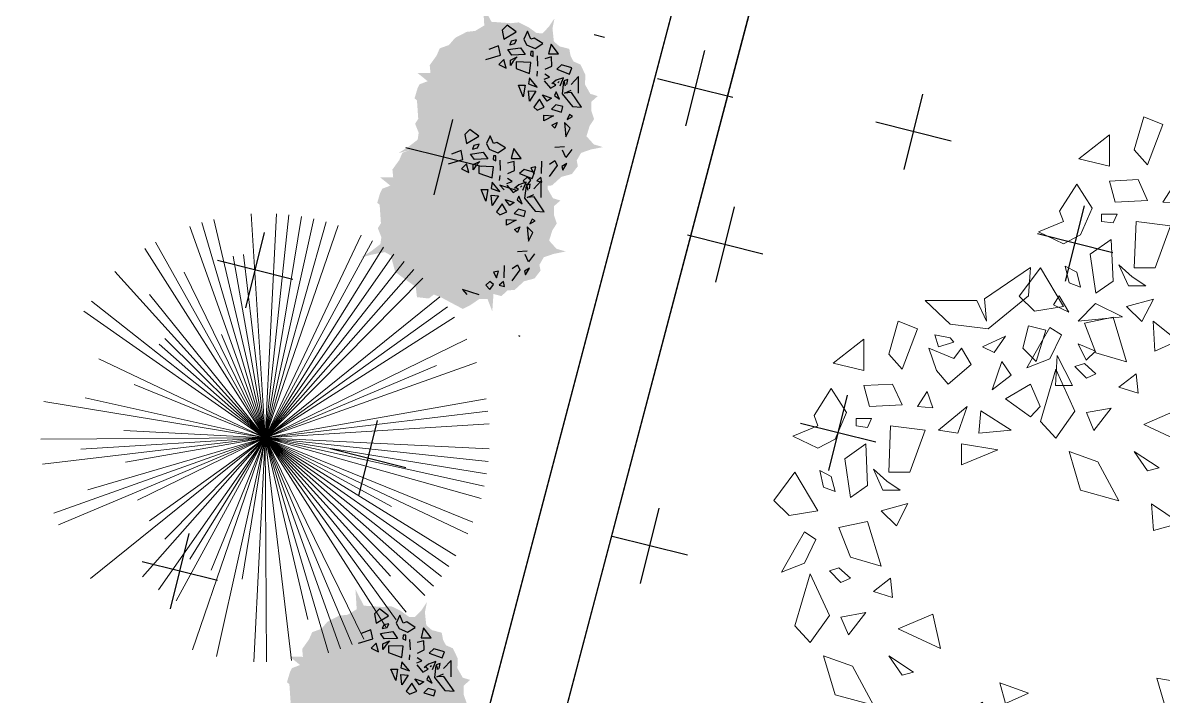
# Model space of a CAD drawing. Header units: millimetres. Extents: x 1933 to 24107, y 1228 to 18074.
# Drawn here: x 4405 to 6737, y 11700 to 13077 of the extents above; entities that cross this region are included whole.
import ezdxf

# ---------------------------------------------------------------- set-up
doc = ezdxf.new("R2010")
doc.units = ezdxf.units.MM
doc.layers.add('marc det', color=74, linetype='Continuous', lineweight=18)

# ---------------------------------------------------------------- blocks, each defined once
blk = doc.blocks.new('tree lis')
at = {"color": 96}
for points in [[(72931.8, 25741), (72955.3, 25680.8), (73018, 25650.7), (73037.5, 25680.8), (73002.3, 25700.9)], [(73119.8, 25761.2), (73080.6, 25721), (73092.4, 25645.7), (73194.2, 25705.9)], [(72790.9, 25705.9), (72747.8, 25665.8), (72818.3, 25615.5), (72928, 25665.8)], [(73288.1, 25710.9), (73256.8, 25645.7), (73280.3, 25600.5), (73350.7, 25570.4), (73413.4, 25610.6), (73342.9, 25655.7), (73315.5, 25645.7)], [(72712.6, 25630.6), (72610.8, 25600.5), (72583.4, 25500.2), (72685.2, 25555.3)], [(72935.8, 25615.5), (72904.5, 25585.4), (72916.2, 25560.4), (72943.6, 25590.5)], [(73198.1, 25640.7), (73155, 25630.6), (73143.3, 25600.5), (73182.4, 25610.6)], [(72767.4, 25565.4), (72826.1, 25520.2), (72814.4, 25585.4)], [(73049.3, 25590.5), (72971, 25560.4), (72947.5, 25480), (73065, 25515.2)], [(73480, 25605.5), (73460.4, 25525.2), (73542.6, 25525.2)], [(73127.6, 25560.4), (73229.4, 25575.4), (73268.5, 25520.2), (73159, 25515.2)], [(73315.5, 25545.3), (73311.6, 25515.2), (73335.1, 25505.1), (73335.1, 25545.3)], [(73421.2, 25525.2), (73366.4, 25510.1), (73370.3, 25424.9), (73425.2, 25449.9)], [(72881, 25500.2), (72865.3, 25449.9), (72916.2, 25455)], [(73147.2, 25429.9), (73147.2, 25475), (73202, 25500.2), (73170.7, 25465)], [(73092.4, 25480), (73053.2, 25439.9), (73112, 25409.8)], [(72712.6, 25460), (72661.7, 25424.9), (72669.6, 25394.8)], [(72783.1, 25434.9), (72732.2, 25324.4), (72822.3, 25344.5)], [(73194.2, 25460), (73194.2, 25404.8), (73303.8, 25364.6), (73315.5, 25455)], [(73503.5, 25460), (73464.3, 25424.9), (73570, 25384.7), (73589.6, 25434.9)], [(72575.6, 25414.8), (72505.1, 25409.8), (72524.7, 25339.5)], [(73366.4, 25384.7), (73362.5, 25344.5), (73405.6, 25359.6)], [(73519.1, 25354.6), (73460.4, 25334.5), (73425.2, 25304.4), (73476, 25244.2), (73519.1, 25269.3), (73491.7, 25289.3)], [(73644.4, 25364.6), (73581.7, 25299.4), (73570, 25199), (73656.1, 25093.6), (73730.5, 25088.6), (73648.3, 25209), (73589.6, 25204), (73644.4, 25229.1)], [(73303.8, 25329.5), (73296, 25279.3), (73366.4, 25254.2)], [(73554.4, 25339.5), (73523, 25329.5), (73534.8, 25289.3), (73546.5, 25299.4)], [(72391.6, 25168.9), (72477.7, 25199), (72489.4, 25264.2), (72442.5, 25269.3)], [(73252.9, 25173.9), (73213.7, 25269.3), (73268.5, 25269.3)], [(72571.7, 25244.2), (72556, 25199), (72591.3, 25214)], [(73296, 25224.1), (73354.7, 25219), (73303.8, 25138.8)], [(73523, 25214), (73507.4, 25183.9), (73550.4, 25153.8)], [(72642.1, 25168.9), (72587.3, 25153.8), (72614.8, 25093.6)], [(73483.9, 25163.9), (73448.7, 25138.8), (73409.5, 25188.9)], [(73386, 25153.8), (73339, 25088.6), (73366.4, 25063.5), (73425.2, 25088.6)], [(72571.7, 25088.6), (72501.2, 25083.5), (72477.7, 25113.6)], [(73519.1, 25108.6), (73483.9, 25073.5), (73566.1, 25048.4), (73577.9, 25093.6)], [(73499.5, 25018.3), (73421.2, 24978.1), (73421.2, 25023.3)], [(73632.7, 25028.4), (73613.1, 24988.2), (73656.1, 25013.3)], [(73530.9, 24963.1), (73511.3, 24917.9), (73487.8, 24943)], [(73589.6, 24963.1), (73601.3, 24847.7), (73636.6, 24917.9)], [(72466, 24907.9), (72430.7, 24872.7), (72442.5, 24807.5), (72473.8, 24862.7)], [(72567.8, 24732.2), (72653.9, 24757.3), (72642.1, 24687)], [(73589.6, 24767.3), (73538.7, 24702.1), (73511.3, 24762.3)], [(73401.7, 24546.5), (73405.6, 24646.9), (73448.7, 24677), (73468.2, 24636.8)], [(73515.2, 24596.7), (73546.5, 24651.9), (73507.4, 24626.8)], [(73354.7, 24601.7), (73315.5, 24591.6), (73339, 24546.5)], [(72912.3, 24531.4), (72974.9, 24571.6), (72990.6, 24511.4)], [(72767.4, 24551.5), (72790.9, 24516.4), (72700.8, 24496.3)], [(73284.2, 24516.4), (73252.9, 24486.2), (73284.2, 24451.1), (73315.5, 24491.3)], [(73397.7, 24516.4), (73362.5, 24486.2), (73405.6, 24476.2)], [(72900.5, 24481.3), (72873.1, 24471.2), (72943.6, 24446.1)], [(73061, 24451.1), (73096.3, 24410.9), (73198.1, 24406)]]:
    blk.add_lwpolyline(points, close=True, dxfattribs=at)

msp = doc.modelspace()

# ---------------------------------------------------------------- hatches: boundary and pattern name
h = msp.add_hatch()
h.set_pattern_fill('CROSS', color=92, scale=50, angle=75.9543, style=0)
h.set_pattern_definition([(75.9543, (117758.94, -400964.55), (-230.95161, 385.06344), [158.75, -476.25]), (165.9543, (117855.2, -400906.8), (-385.06344, -230.95161), [158.75, -476.25])])
h.paths.add_polyline_path([(6337.3, 18073.6), (3983.1, 10004.2), (4310.6, 9915.5, 0.425509), (4781.4, 10237.2), (5123.8, 11376.4), (6728.2, 17069.7, 0.355067)])
at = {"layer": 'marc det'}
for points in [[(5233.8, 12815), (5242.7, 12781.7), (5256.7, 12770.8), (5284.9, 12750.8), (5287.4, 12729.7), (5311.7, 12726.9), (5321.9, 12735), (5337.4, 12728.9), (5381.1, 12705.5), (5396.2, 12713.1), (5415.1, 12725.9), (5431.6, 12726.1), (5441.4, 12700.7), (5443.9, 12736.1), (5460.2, 12731.7), (5472.2, 12743.2), (5487.3, 12744.7), (5506.4, 12762.1), (5527.8, 12767.9), (5540.1, 12784), (5537.8, 12795.7), (5546.6, 12811.1), (5566.6, 12818.1), (5591.7, 12823), (5572.9, 12828.4), (5557.7, 12845.2), (5564.2, 12866.3), (5573.3, 12880.3), (5567.6, 12897.4), (5567.6, 12915.6), (5580.7, 12927.3), (5565.5, 12932), (5554.7, 12951.1), (5555.5, 12971), (5545.4, 12991.9), (5531.2, 12998.2), (5525.4, 13009.2), (5522.5, 13023.9), (5502.5, 13029.1), (5491.1, 13039), (5488.2, 13065.8), (5492.4, 13086.4), (5480.5, 13068.8), (5467.6, 13055.7), (5455.6, 13056.3), (5439.1, 13068.3), (5419.3, 13078.1), (5403.1, 13076.4), (5363.3, 13079.3), (5346.2, 13112.4), (5348.8, 13071.8), (5330.2, 13060.6), (5312.8, 13058.7), (5289.1, 13046.4), (5276.6, 13031.8), (5257.7, 13025), (5251.2, 13010), (5237.2, 12990.6), (5238.8, 12974.5), (5211.8, 12974.9), (5233, 12957.8), (5216.5, 12951.5), (5212.2, 12943), (5206.2, 12922.7), (5211.1, 12918.5), (5213.7, 12881), (5207.4, 12870.6), (5214.6, 12852.3), (5212.6, 12838.2), (5194.1, 12823.9), (5173, 12810.6), (5193.3, 12816.1), (5221.8, 12821.7)], [(5157.5, 12601.4), (5166.4, 12568.2), (5180.4, 12557.3), (5208.6, 12537.2), (5211.1, 12516.1), (5235.3, 12513.3), (5245.6, 12521.4), (5261, 12515.3), (5304.8, 12492), (5319.9, 12499.5), (5338.7, 12512.4), (5355.3, 12512.6), (5365.1, 12487.1), (5367.6, 12522.6), (5383.9, 12518.2), (5395.8, 12529.7), (5411, 12531.1), (5430.1, 12548.6), (5451.5, 12554.3), (5463.8, 12570.4), (5461.5, 12582.1), (5470.3, 12597.6), (5490.3, 12604.5), (5515.4, 12609.5), (5496.5, 12614.9), (5481.4, 12631.7), (5487.9, 12652.7), (5497, 12666.7), (5491.3, 12683.8), (5491.2, 12702.1), (5504.4, 12713.8), (5489.2, 12718.4), (5478.3, 12737.5), (5479.2, 12757.5), (5469.1, 12778.3), (5454.8, 12784.6), (5449.1, 12795.7), (5446.2, 12810.3), (5426.2, 12815.5), (5414.8, 12825.4), (5411.9, 12852.2), (5416.1, 12872.8), (5404.2, 12855.3), (5391.3, 12842.1), (5379.3, 12842.8), (5362.7, 12854.7), (5343, 12864.5), (5326.7, 12862.9), (5287, 12865.7), (5269.8, 12898.8), (5272.5, 12858.3), (5253.9, 12847), (5236.5, 12845.1), (5212.8, 12832.8), (5200.3, 12818.2), (5181.4, 12811.5), (5174.9, 12796.5), (5160.9, 12777), (5162.5, 12760.9), (5135.5, 12761.4), (5156.7, 12744.2), (5140.1, 12737.9), (5135.9, 12729.5), (5129.9, 12709.2), (5134.8, 12704.9), (5137.4, 12667.4), (5131.1, 12657.1), (5138.3, 12638.7), (5136.3, 12624.6), (5117.8, 12610.3), (5096.7, 12597.1), (5116.9, 12602.6), (5145.5, 12608.2)], [(4972.9, 11620.9), (4981.8, 11587.6), (4995.9, 11576.7), (5024, 11556.7), (5026.5, 11535.6), (5050.8, 11532.8), (5061, 11540.9), (5076.5, 11534.8), (5120.2, 11511.4), (5135.3, 11519), (5154.2, 11531.8), (5170.7, 11532), (5180.5, 11506.6), (5183, 11542), (5199.3, 11537.6), (5211.3, 11549.1), (5226.4, 11550.6), (5245.5, 11568), (5266.9, 11573.8), (5279.2, 11589.9), (5276.9, 11601.6), (5285.7, 11617), (5305.7, 11624), (5330.8, 11628.9), (5312, 11634.3), (5296.8, 11651.1), (5303.3, 11672.2), (5312.5, 11686.1), (5306.7, 11703.3), (5306.7, 11721.5), (5319.8, 11733.2), (5304.7, 11737.8), (5293.8, 11757), (5294.6, 11776.9), (5284.6, 11797.8), (5270.3, 11804.1), (5264.5, 11815.1), (5261.7, 11829.8), (5241.7, 11835), (5230.2, 11844.9), (5227.3, 11871.7), (5231.6, 11892.3), (5219.6, 11874.7), (5206.8, 11861.6), (5194.8, 11862.2), (5178.2, 11874.2), (5158.4, 11884), (5142.2, 11882.3), (5102.5, 11885.1), (5085.3, 11918.3), (5087.9, 11877.7), (5069.4, 11866.5), (5051.9, 11864.6), (5028.2, 11852.3), (5015.7, 11837.7), (4996.9, 11830.9), (4990.3, 11815.9), (4976.4, 11796.5), (4977.9, 11780.4), (4951, 11780.8), (4972.1, 11763.7), (4955.6, 11757.4), (4951.3, 11748.9), (4945.3, 11728.6), (4950.2, 11724.4), (4952.8, 11686.9), (4946.6, 11676.5), (4953.7, 11658.2), (4951.8, 11644.1), (4933.2, 11629.8), (4912.1, 11616.5), (4932.4, 11622), (4960.9, 11627.6)]]:
    msp.add_hatch(color=102, dxfattribs=at).paths.add_polyline_path(points)

# ---------------------------------------------------------------- linework, layer by layer
for p, q in [((6994.3, 17890.7), (3041.8, 2880.8)), ((7146.7, 17867.5), (3194.3, 2857.7))]:
    msp.add_line(p, q)
at = {"color": 96}
for p, q in [((5395.3, 13072.4), (5385.5, 13062.4)), ((5385.5, 13062.4), (5388.4, 13043.6)), ((5413.8, 13058.6), (5395.3, 13072.4)), ((5437.3, 13059.9), (5429.5, 13043.6)), ((5444.1, 13043.6), (5437.3, 13059.9)), ((5388.4, 13043.6), (5413.8, 13058.6)), ((5404, 13039.8), (5401.1, 13032.3)), ((5414.8, 13042.4), (5404, 13039.8)), ((5410.9, 13034.8), (5414.8, 13042.4)), ((5429.5, 13043.6), (5435.3, 13032.3)), ((5451, 13046.1), (5444.1, 13043.6)), ((5468.6, 13034.8), (5451, 13046.1)), ((5377.7, 13029.8), (5358.1, 13022.3)), ((5381.6, 13011), (5377.7, 13029.8)), ((5397.2, 13022.3), (5422.6, 13026.1)), ((5405, 13011), (5397.2, 13022.3)), ((5401.1, 13032.3), (5410.9, 13034.8)), ((5432.4, 13012.3), (5405, 13011)), ((5422.6, 13026.1), (5432.4, 13012.3)), ((5435.3, 13032.3), (5452.9, 13024.8)), ((5444.1, 13018.5), (5443.2, 13011)), ((5449, 13018.5), (5444.1, 13018.5)), ((5449, 13008.5), (5449, 13018.5)), ((5452.9, 13024.8), (5468.6, 13034.8)), ((5485.2, 13033.6), (5480.3, 13013.5)), ((5480.3, 13013.5), (5500.8, 13013.5)), ((5500.8, 13013.5), (5485.2, 13033.6)), ((5352.2, 13002.2), (5381.6, 13011)), ((5388.4, 13002.2), (5378.6, 12992.2)), ((5378.6, 12992.2), (5393.3, 12984.7)), ((5393.3, 12984.7), (5388.4, 13002.2)), ((5402.1, 13001), (5415.8, 13007.3)), ((5402.1, 12989.7), (5402.1, 13001)), ((5408, 12998.5), (5402.1, 12989.7)), ((5415.8, 13007.3), (5408, 12998.5)), ((5413.8, 12997.2), (5413.8, 12983.5)), ((5444.1, 12996), (5413.8, 12997.2)), ((5441.2, 12973.4), (5444.1, 12996)), ((5443.2, 13011), (5449, 13008.5)), ((5456.8, 13009.8), (5457.8, 12988.5)), ((5486, 13007.3), (5472.3, 13003.6)), ((5487, 12988.5), (5486, 13007.3)), ((5506.6, 12991), (5496.8, 12982.3)), ((5528.1, 12984.8), (5506.6, 12991)), ((5413.8, 12983.5), (5441.2, 12973.4)), ((5456.8, 12978.4), (5455.9, 12968.4)), ((5471.4, 12962.2), (5482.1, 12966)), ((5482.1, 12966), (5472.3, 12972.2)), ((5473.3, 12982.3), (5487, 12988.5)), ((5496.8, 12982.3), (5523.2, 12972.2)), ((5523.2, 12972.2), (5528.1, 12984.8)), ((5541.7, 12967.2), (5526.1, 12950.9)), ((5541.7, 12933.4), (5541.7, 12967.2)), ((5428.5, 12925.8), (5418.7, 12949.6)), ((5418.7, 12949.6), (5432.4, 12949.6)), ((5432.4, 12949.6), (5428.5, 12925.8)), ((5441.2, 12964.7), (5439.2, 12952.1)), ((5439.2, 12952.1), (5456.8, 12945.9)), ((5456.8, 12945.9), (5441.2, 12964.7)), ((5471.5, 12958.4), (5484.2, 12943.3)), ((5484.2, 12943.3), (5495, 12949.6)), ((5495.8, 12959.7), (5487, 12952.2)), ((5495, 12949.6), (5488.1, 12954.6)), ((5510.5, 12964.7), (5495.8, 12959.7)), ((5498.9, 12954.6), (5501.8, 12957.1)), ((5503.6, 12948.4), (5510.5, 12964.7)), ((5510.6, 12957.1), (5507.7, 12932.1)), ((5519.3, 12961), (5511.4, 12958.5)), ((5511.4, 12958.5), (5514.4, 12948.4)), ((5517.3, 12950.9), (5519.3, 12961)), ((5439.2, 12938.3), (5453.9, 12937.1)), ((5441.2, 12917), (5439.2, 12938.3)), ((5453.9, 12937.1), (5441.2, 12917)), ((5461.7, 12920.8), (5450, 12904.5)), ((5471.5, 12904.5), (5461.7, 12920.8)), ((5477.4, 12917), (5467.6, 12929.6)), ((5467.6, 12929.6), (5486.2, 12923.3)), ((5486.2, 12923.3), (5477.4, 12917)), ((5495.9, 12935.8), (5492, 12928.3)), ((5492, 12928.3), (5502.8, 12920.8)), ((5502.8, 12920.8), (5495.9, 12935.8)), ((5507.7, 12932.1), (5529.2, 12905.7)), ((5512.6, 12933.3), (5526.2, 12939.6)), ((5527.2, 12934.6), (5512.6, 12933.3)), ((5547.7, 12904.5), (5527.2, 12934.6)), ((5450, 12904.5), (5456.8, 12898.2)), ((5456.8, 12898.2), (5471.5, 12904.5)), ((5495, 12909.5), (5486.2, 12900.7)), ((5486.2, 12900.7), (5506.7, 12894.5)), ((5509.6, 12905.7), (5495, 12909.5)), ((5506.7, 12894.5), (5509.6, 12905.7)), ((5529.2, 12905.7), (5547.7, 12904.5)), ((5470.5, 12876.9), (5470.5, 12888.2)), ((5470.5, 12888.2), (5490.1, 12886.9)), ((5490.1, 12886.9), (5470.5, 12876.9)), ((5487.1, 12868.2), (5497.9, 12873.2)), ((5497.9, 12873.2), (5493, 12861.9)), ((5512.6, 12873.2), (5515.5, 12844.3)), ((5524.3, 12861.9), (5512.6, 12873.2)), ((5523.3, 12889.5), (5518.4, 12879.4)), ((5518.4, 12879.4), (5529.2, 12885.7)), ((5529.2, 12885.7), (5523.3, 12889.5)), ((5318.9, 12858.9), (5309.2, 12848.8)), ((5337.5, 12845.1), (5318.9, 12858.9)), ((5493, 12861.9), (5487.1, 12868.2)), ((5515.5, 12844.3), (5524.3, 12861.9)), ((5309.2, 12848.8), (5312.1, 12830.1)), ((5312.1, 12830.1), (5337.5, 12845.1)), ((5327.7, 12826.3), (5324.8, 12818.8)), ((5338.5, 12828.8), (5327.7, 12826.3)), ((5334.6, 12821.3), (5338.5, 12828.8)), ((5361, 12846.3), (5353.1, 12830.1)), ((5353.1, 12830.1), (5359, 12818.8)), ((5367.8, 12830.1), (5361, 12846.3)), ((5374.6, 12832.6), (5367.8, 12830.1)), ((5392.2, 12821.3), (5374.6, 12832.6)), ((5301.3, 12816.3), (5281.8, 12808.7)), ((5305.2, 12797.5), (5301.3, 12816.3)), ((5320.9, 12808.7), (5346.3, 12812.5)), ((5328.7, 12797.5), (5320.9, 12808.7)), ((5324.8, 12818.8), (5334.6, 12821.3)), ((5346.3, 12812.5), (5356.1, 12798.7)), ((5359, 12818.8), (5376.6, 12811.3)), ((5367.8, 12805), (5366.8, 12797.5)), ((5372.7, 12805), (5367.8, 12805)), ((5372.7, 12795), (5372.7, 12805)), ((5376.6, 12811.3), (5392.2, 12821.3)), ((5408.9, 12820), (5404, 12800)), ((5424.5, 12800), (5408.9, 12820)), ((5493, 12823), (5512.6, 12824.3)), ((5515.4, 12801.8), (5508.5, 12816.8)), ((5528.1, 12818.1), (5515.4, 12801.8)), ((5275.9, 12788.7), (5305.2, 12797.5)), ((5312.1, 12788.7), (5302.3, 12778.7)), ((5317, 12771.1), (5312.1, 12788.7)), ((5325.8, 12787.4), (5339.5, 12793.7)), ((5325.8, 12776.2), (5325.8, 12787.4)), ((5331.6, 12784.9), (5325.8, 12776.2)), ((5356.1, 12798.7), (5328.7, 12797.5)), ((5339.5, 12793.7), (5331.6, 12784.9)), ((5337.5, 12783.7), (5337.5, 12769.9)), ((5367.8, 12782.4), (5337.5, 12783.7)), ((5364.9, 12759.9), (5367.8, 12782.4)), ((5366.8, 12797.5), (5372.7, 12795)), ((5380.5, 12796.2), (5381.5, 12774.9)), ((5409.7, 12793.8), (5396, 12790)), ((5404, 12800), (5424.5, 12800)), ((5410.7, 12775), (5409.7, 12793.8)), ((5453.9, 12782.9), (5444.1, 12780.4)), ((5444.1, 12780.4), (5450, 12769.2)), ((5450, 12769.2), (5453.9, 12782.9)), ((5465.6, 12769.2), (5466.6, 12794.2)), ((5497.8, 12785.5), (5481.1, 12763)), ((5482.1, 12788), (5492.9, 12795.5)), ((5492.9, 12795.5), (5497.8, 12785.5)), ((5517.3, 12789.3), (5507.5, 12783)), ((5507.5, 12783), (5509.5, 12775.5)), ((5509.5, 12775.5), (5517.3, 12789.3)), ((5302.3, 12778.7), (5317, 12771.1)), ((5337.5, 12769.9), (5364.9, 12759.9)), ((5380.5, 12764.9), (5379.5, 12754.8)), ((5405.8, 12752.4), (5396, 12758.7)), ((5397, 12768.7), (5410.7, 12775)), ((5430.2, 12777.5), (5420.5, 12768.7)), ((5420.5, 12768.7), (5446.8, 12758.7)), ((5436.3, 12761.6), (5428.5, 12754.1)), ((5451.7, 12771.2), (5430.2, 12777.5)), ((5444.1, 12755.4), (5436.3, 12761.6)), ((5446.8, 12758.7), (5451.7, 12771.2)), ((5464.6, 12761.6), (5455.9, 12754.1)), ((5466.6, 12751.6), (5464.6, 12761.6)), ((5352.2, 12712.2), (5342.4, 12736.1)), ((5342.4, 12736.1), (5356.1, 12736.1)), ((5356.1, 12736.1), (5352.2, 12712.2)), ((5364.9, 12751.1), (5362.9, 12738.6)), ((5362.9, 12738.6), (5380.5, 12732.3)), ((5380.5, 12732.3), (5364.9, 12751.1)), ((5380.6, 12745.3), (5389.4, 12735.3)), ((5414.8, 12734.1), (5380.6, 12745.3)), ((5395, 12748.6), (5405.8, 12752.4)), ((5395.2, 12744.8), (5407.9, 12729.8)), ((5407.9, 12729.8), (5418.6, 12736.1)), ((5419.5, 12746.1), (5410.7, 12738.6)), ((5418.6, 12736.1), (5411.8, 12741.1)), ((5434.1, 12751.2), (5419.5, 12746.1)), ((5422.5, 12741.1), (5425.5, 12743.6)), ((5427.3, 12734.9), (5434.1, 12751.2)), ((5428.5, 12754.1), (5436.3, 12745.3)), ((5434.3, 12743.6), (5431.3, 12718.5)), ((5442.9, 12747.4), (5435.1, 12744.9)), ((5435.1, 12744.9), (5438, 12734.9)), ((5436.3, 12745.3), (5444.1, 12755.4)), ((5441, 12737.4), (5442.9, 12747.4)), ((5465.4, 12753.7), (5449.8, 12737.4)), ((5455.9, 12754.1), (5466.6, 12751.6)), ((5465.4, 12719.8), (5465.4, 12753.7)), ((5362.9, 12724.8), (5377.6, 12723.5)), ((5364.9, 12703.5), (5362.9, 12724.8)), ((5377.6, 12723.5), (5364.9, 12703.5)), ((5401, 12703.5), (5391.3, 12716)), ((5391.3, 12716), (5409.8, 12709.7)), ((5409.8, 12709.7), (5401, 12703.5)), ((5419.6, 12722.3), (5415.7, 12714.8)), ((5415.7, 12714.8), (5426.4, 12707.2)), ((5426.4, 12707.2), (5419.6, 12722.3)), ((5431.3, 12718.5), (5452.8, 12692.2)), ((5436.2, 12719.8), (5449.9, 12726)), ((5450.9, 12721), (5436.2, 12719.8)), ((5471.4, 12690.9), (5450.9, 12721)), ((5385.4, 12707.2), (5373.7, 12690.9)), ((5373.7, 12690.9), (5380.5, 12684.7)), ((5380.5, 12684.7), (5395.2, 12690.9)), ((5395.2, 12690.9), (5385.4, 12707.2)), ((5418.6, 12696), (5409.8, 12687.2)), ((5409.8, 12687.2), (5430.4, 12680.9)), ((5433.3, 12692.2), (5418.6, 12696)), ((5430.4, 12680.9), (5433.3, 12692.2)), ((5452.8, 12692.2), (5471.4, 12690.9)), ((5394.2, 12663.4), (5394.2, 12674.6)), ((5394.2, 12674.6), (5413.7, 12673.4)), ((5413.7, 12673.4), (5394.2, 12663.4)), ((5447, 12675.9), (5442.1, 12665.9)), ((5442.1, 12665.9), (5452.8, 12672.1)), ((5452.8, 12672.1), (5447, 12675.9)), ((5410.8, 12654.6), (5421.6, 12659.6)), ((5416.7, 12648.3), (5410.8, 12654.6)), ((5421.6, 12659.6), (5416.7, 12648.3)), ((5436.2, 12659.6), (5439.2, 12630.8)), ((5448, 12648.3), (5436.2, 12659.6)), ((5439.2, 12630.8), (5448, 12648.3)), ((5416.7, 12609.5), (5436.2, 12610.7)), ((5439, 12588.2), (5432.2, 12603.3)), ((5451.7, 12604.5), (5439, 12588.2)), ((5377.6, 12569.4), (5367.8, 12566.9)), ((5373.7, 12555.6), (5377.6, 12569.4)), ((5389.3, 12555.6), (5390.3, 12580.7)), ((5421.4, 12571.9), (5404.8, 12549.4)), ((5405.8, 12574.5), (5416.5, 12582)), ((5416.5, 12582), (5421.4, 12571.9)), ((5441, 12575.7), (5431.2, 12569.4)), ((5431.2, 12569.4), (5433.2, 12561.9)), ((5433.2, 12561.9), (5441, 12575.7)), ((5360, 12548.1), (5352.2, 12540.5)), ((5367.8, 12541.8), (5360, 12548.1)), ((5367.8, 12566.9), (5373.7, 12555.6)), ((5388.3, 12548.1), (5379.5, 12540.5)), ((5390.3, 12538), (5388.3, 12548.1)), ((5304.3, 12531.8), (5313.1, 12521.7)), ((5338.5, 12520.5), (5304.3, 12531.8)), ((5352.2, 12540.5), (5360, 12531.8)), ((5360, 12531.8), (5367.8, 12541.8)), ((5379.5, 12540.5), (5390.3, 12538)), ((5134.4, 11878.3), (5124.6, 11868.3)), ((5152.9, 11864.5), (5134.4, 11878.3)), ((5124.6, 11868.3), (5127.5, 11849.5)), ((5127.5, 11849.5), (5152.9, 11864.5)), ((5153.9, 11848.2), (5143.2, 11845.7)), ((5150, 11840.7), (5153.9, 11848.2)), ((5176.4, 11865.8), (5168.6, 11849.5)), ((5168.6, 11849.5), (5174.4, 11838.2)), ((5183.2, 11849.5), (5176.4, 11865.8)), ((5190.1, 11852), (5183.2, 11849.5)), ((5207.7, 11840.7), (5190.1, 11852)), ((5116.8, 11835.7), (5097.2, 11828.2)), ((5120.7, 11816.9), (5116.8, 11835.7)), ((5136.3, 11828.2), (5161.7, 11831.9)), ((5144.1, 11816.9), (5136.3, 11828.2)), ((5143.2, 11845.7), (5140.2, 11838.2)), ((5140.2, 11838.2), (5150, 11840.7)), ((5161.7, 11831.9), (5171.5, 11818.2)), ((5174.4, 11838.2), (5192, 11830.7)), ((5183.2, 11824.4), (5182.3, 11816.9)), ((5188.1, 11824.4), (5183.2, 11824.4)), ((5188.1, 11814.4), (5188.1, 11824.4)), ((5192, 11830.7), (5207.7, 11840.7)), ((5224.3, 11839.5), (5219.4, 11819.4)), ((5239.9, 11819.4), (5224.3, 11839.5)), ((5091.3, 11808.1), (5120.7, 11816.9)), ((5127.5, 11808.1), (5117.7, 11798.1)), ((5132.4, 11790.6), (5127.5, 11808.1)), ((5141.2, 11806.9), (5154.9, 11813.2)), ((5141.2, 11795.6), (5141.2, 11806.9)), ((5147.1, 11804.4), (5141.2, 11795.6)), ((5171.5, 11818.2), (5144.1, 11816.9)), ((5154.9, 11813.2), (5147.1, 11804.4)), ((5152.9, 11803.1), (5152.9, 11789.3)), ((5183.2, 11801.9), (5152.9, 11803.1)), ((5180.3, 11779.3), (5183.2, 11801.9)), ((5182.3, 11816.9), (5188.1, 11814.4)), ((5195.9, 11815.7), (5196.9, 11794.4)), ((5225.1, 11813.2), (5211.4, 11809.5)), ((5219.4, 11819.4), (5239.9, 11819.4)), ((5226.1, 11794.4), (5225.1, 11813.2)), ((5117.7, 11798.1), (5132.4, 11790.6)), ((5152.9, 11789.3), (5180.3, 11779.3)), ((5195.9, 11784.3), (5195, 11774.3)), ((5221.2, 11771.9), (5211.4, 11778.1)), ((5212.4, 11788.2), (5226.1, 11794.4)), ((5245.7, 11796.9), (5235.9, 11788.2)), ((5235.9, 11788.2), (5262.3, 11778.1)), ((5267.2, 11790.7), (5245.7, 11796.9)), ((5262.3, 11778.1), (5267.2, 11790.7)), ((5167.6, 11731.7), (5157.8, 11755.5)), ((5157.8, 11755.5), (5171.5, 11755.5)), ((5171.5, 11755.5), (5167.6, 11731.7)), ((5180.3, 11770.5), (5178.4, 11758)), ((5178.4, 11758), (5195.9, 11751.7)), ((5195.9, 11751.7), (5180.3, 11770.5)), ((5210.5, 11768.1), (5221.2, 11771.9)), ((5210.6, 11764.3), (5223.3, 11749.2)), ((5223.3, 11749.2), (5234.1, 11755.5)), ((5234.9, 11765.6), (5226.1, 11758.1)), ((5234.1, 11755.5), (5227.2, 11760.5)), ((5249.6, 11770.6), (5234.9, 11765.6)), ((5238, 11760.5), (5240.9, 11763)), ((5242.7, 11754.3), (5249.6, 11770.6)), ((5249.7, 11763), (5246.8, 11738)), ((5258.4, 11766.9), (5250.6, 11764.3)), ((5250.6, 11764.3), (5253.5, 11754.3)), ((5256.4, 11756.8), (5258.4, 11766.9)), ((5280.9, 11773.1), (5265.2, 11756.8)), ((5280.9, 11739.3), (5280.9, 11773.1)), ((5178.4, 11744.2), (5193, 11743)), ((5180.3, 11722.9), (5178.4, 11744.2)), ((5193, 11743), (5180.3, 11722.9)), ((5216.5, 11722.9), (5206.7, 11735.4)), ((5206.7, 11735.4), (5225.3, 11729.2)), ((5235, 11741.7), (5231.1, 11734.2)), ((5231.1, 11734.2), (5241.9, 11726.7)), ((5241.9, 11726.7), (5235, 11741.7)), ((5246.8, 11738), (5268.3, 11711.6)), ((5251.7, 11739.2), (5265.4, 11745.5)), ((5266.3, 11740.5), (5251.7, 11739.2)), ((5286.9, 11710.4), (5266.3, 11740.5)), ((5200.8, 11726.7), (5189.1, 11710.4)), ((5189.1, 11710.4), (5195.9, 11704.1)), ((5195.9, 11704.1), (5210.6, 11710.4)), ((5210.6, 11710.4), (5200.8, 11726.7)), ((5225.3, 11729.2), (5216.5, 11722.9)), ((5234.1, 11715.4), (5225.3, 11706.6)), ((5225.3, 11706.6), (5245.8, 11700.4)), ((5248.7, 11711.6), (5234.1, 11715.4)), ((5245.8, 11700.4), (5248.7, 11711.6)), ((5268.3, 11711.6), (5286.9, 11710.4))]:
    msp.add_line(p, q, dxfattribs=at)
at = {"color": 92}
for p, q in [((5761, 12866.5), (5799.5, 13020.5)), ((5857.2, 12924.2), (5703.2, 12962.8)), ((6207.2, 12777.5), (6245.7, 12931.5)), ((6303.4, 12835.2), (6149.4, 12873.7)), ((5822.1, 12546.5), (5860.6, 12700.5)), ((6537.5, 12549), (6576.1, 12703.1)), ((5918.4, 12604.2), (5764.4, 12642.8)), ((6633.8, 12606.8), (6479.8, 12645.3)), ((6053.1, 12161.4), (6091.6, 12315.4)), ((6149.3, 12219.2), (5995.3, 12257.7)), ((5668, 11930.5), (5706.5, 12084.5)), ((5764.3, 11988.2), (5610.3, 12026.8))]:
    msp.add_line(p, q, dxfattribs=at)
msp.add_lwpolyline([(7146.7, 17867.5), (6994.3, 17890.7), (3041.8, 2880.8), (3194.3, 2857.7)], close=True)
at = {"layer": 'marc det', "color": 62}
for p, q in [((4900.8, 12228.6), (4872.3, 12686.4)), ((4900.8, 12228.6), (4923.7, 12686.7)), ((4900.8, 12228.6), (4771.1, 12668.6)), ((4900.8, 12228.6), (4796, 12675.2)), ((4900.8, 12228.6), (4949.4, 12684.7)), ((4900.8, 12228.6), (4974.9, 12681.3)), ((4900.8, 12228.6), (5000.2, 12676.4)), ((4900.8, 12228.6), (5025.1, 12670.1)), ((4900.8, 12228.6), (5049.7, 12662.5)), ((4900.8, 12228.6), (4746.7, 12660.7)), ((4900.8, 12228.6), (5097.3, 12643.1)), ((4900.8, 12228.6), (4676.5, 12628.7)), ((4900.8, 12228.6), (5120.2, 12631.4)), ((4900.8, 12228.6), (5142.5, 12618.5)), ((4900.8, 12228.6), (4654.4, 12615.5)), ((4900.8, 12228.6), (4835.4, 12599.8)), ((4900.8, 12228.6), (4856.3, 12603)), ((5164, 12604.3), (4900.8, 12228.6)), ((4900.8, 12228.6), (5184.6, 12588.9)), ((4900.8, 12228.6), (5204.4, 12572.5)), ((4900.8, 12228.6), (4593.1, 12568.8)), ((4900.8, 12228.6), (4735.3, 12567)), ((4900.8, 12228.6), (5223.2, 12554.9)), ((4905.7, 12224.2), (4545.4, 12508.1)), ((4900.8, 12228.6), (4664.2, 12521.6)), ((4900.8, 12228.6), (5257.7, 12516.7)), ((4905.7, 12224.2), (4530, 12487.4)), ((4530, 12487.4), (4905.7, 12224.2)), ((4900.8, 12228.6), (5273.3, 12496.3)), ((4900.8, 12228.6), (5287.7, 12475)), ((4900.8, 12228.6), (4695.3, 12431.6)), ((4900.8, 12228.6), (4811.7, 12440)), ((4900.8, 12228.6), (5312.8, 12430.1)), ((4900.8, 12228.6), (4684.2, 12419.8)), ((4900.8, 12228.6), (4560.4, 12390)), ((4900.8, 12228.6), (5332.8, 12382.7)), ((4900.8, 12228.6), (5251, 12376.1)), ((4900.8, 12228.6), (4633, 12337.6)), ((4900.8, 12228.6), (4448.1, 12302.7)), ((4900.8, 12228.6), (4532.7, 12310.3)), ((4900.8, 12228.6), (5352.5, 12308.1)), ((4900.8, 12228.6), (5356.3, 12282.7)), ((4900.8, 12228.6), (4611.5, 12243.1)), ((4900.8, 12228.6), (5358.6, 12257.1)), ((4900.8, 12228.6), (4442, 12225.9)), ((4900.8, 12228.6), (4445.2, 12174.5)), ((4900.8, 12228.6), (4468.7, 12074.5)), ((4900.8, 12228.6), (4478, 12050.5)), ((4900.8, 12228.6), (4524, 12205.2)), ((4900.8, 12228.6), (4538.1, 12121.8)), ((4900.8, 12228.6), (4543.8, 11940.5)), ((4900.8, 12228.6), (4615.1, 12178.3)), ((4900.8, 12228.6), (4639.6, 12100.9)), ((4900.8, 12228.6), (4649.6, 11944.1)), ((4900.8, 12228.6), (4664.3, 12058.7)), ((4900.8, 12228.6), (4682.8, 11917.6)), ((4682.8, 11917.6), (4900.8, 12228.6)), ((4900.8, 12228.6), (4695.8, 12021.2)), ((4900.8, 12228.6), (4718.9, 11894.9)), ((4900.8, 12228.6), (4746.8, 11980.2)), ((4900.8, 12228.6), (4751.8, 11794.7)), ((4900.8, 12228.6), (4790.4, 11957.6)), ((4900.8, 12228.6), (4801.4, 11780.8)), ((4900.8, 12228.6), (4853.4, 11939.3)), ((4900.8, 12228.6), (4877.8, 11770.5)), ((4900.8, 12228.6), (5030.4, 11788.6)), ((4900.8, 12228.6), (4954.8, 11773.1)), ((4900.8, 12228.6), (4903.5, 11769.9)), ((4900.8, 12228.6), (5342.3, 12104.2)), ((4900.8, 12228.6), (5348.6, 12129.2)), ((4900.8, 12228.6), (5353.4, 12154.5)), ((4900.8, 12228.6), (5358.9, 12205.6)), ((4900.8, 12228.6), (5356.9, 12180)), ((4900.8, 12228.6), (5261.1, 11944.7)), ((4900.8, 12228.6), (5244.6, 11925)), ((4900.8, 12228.6), (5227, 11906.2)), ((4900.8, 12228.6), (5156.9, 11945.4)), ((5276.4, 11965.4), (4900.8, 12228.6)), ((4900.8, 12228.6), (5276.4, 11965.4)), ((4900.8, 12228.6), (5290.6, 11986.9)), ((4900.8, 12228.6), (5315.2, 12032)), ((4900.8, 12228.6), (5325.6, 12055.6)), ((4900.8, 12228.6), (5188.9, 11871.7)), ((4900.8, 12228.6), (5168.4, 11856.1)), ((4900.8, 12228.6), (5147.1, 11841.7)), ((4900.8, 12228.6), (5102.2, 11816.5)), ((4900.8, 12228.6), (5054.8, 11796.5)), ((4900.8, 12228.6), (5078.8, 11805.9)), ((4900.8, 12228.6), (5158.9, 12087.9)), ((4900.8, 12228.6), (4987.9, 11857.1))]:
    msp.add_line(p, q, dxfattribs=at)

# ---------------------------------------------------------------- block references
at = {"layer": 'marc det', "color": 253, "lineweight": 60, "xscale": 0.7802873384207487, "yscale": 0.7802873382843245, "zscale": 0.7802873385553909, "rotation": 90}
for p in [(26543.9, -44536.3), (26041.9, -44954.3)]:
    msp.add_blockref('tree lis', p, dxfattribs=at)

doc.saveas('drawing.dxf')
